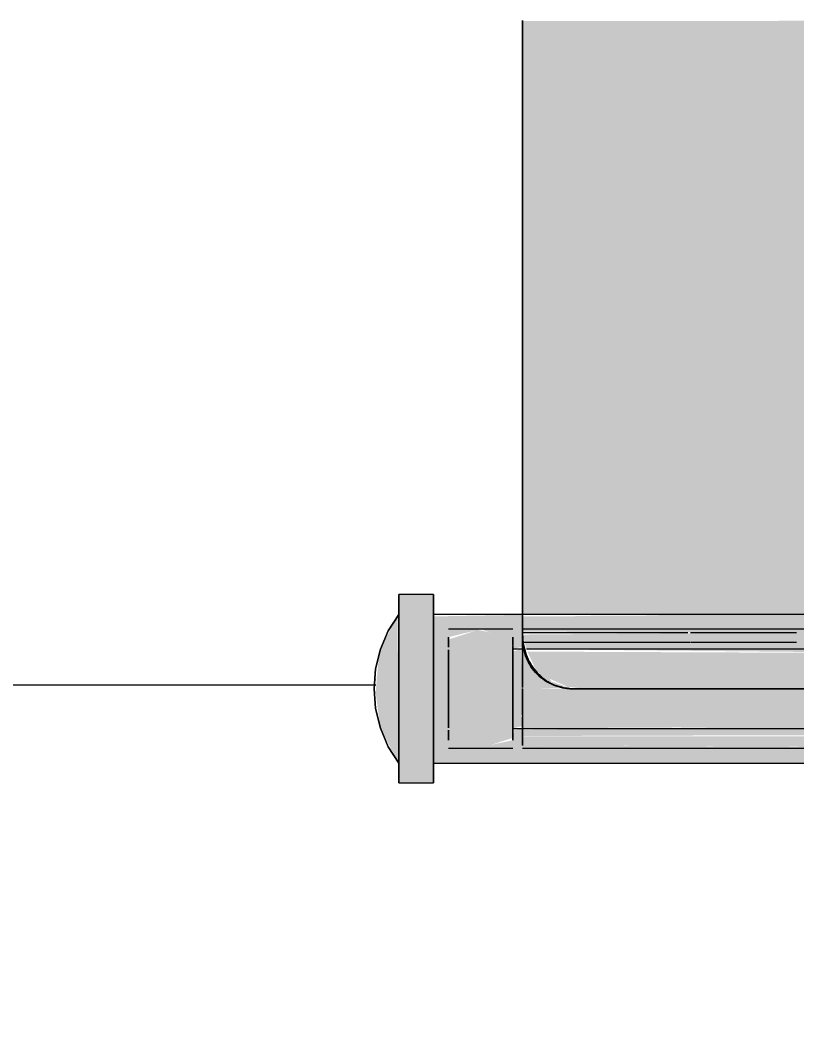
# Model space of a CAD drawing. Header units: millimetres. Extents: x 0 to 98412, y -2706 to 7916.
# Drawn here: x 71174.8 to 71253.2, y 564.6 to 667.5 of the extents above; entities that cross this region are included whole.
import ezdxf

# ---------------------------------------------------------------- set-up
doc = ezdxf.new("R2010")
doc.units = ezdxf.units.MM
for name, color, linetype, lineweight in [('0-1', 7, 'Continuous', 9), ('A-ANNO-DIMS', 7, 'Continuous', 9), ('A-ANNO-DIMS-25', 7, 'Continuous', 9), ('A-WALL-PATT', 7, 'Continuous', 9), ('P-SANR-FIXT', 7, 'Continuous', 9)]:
    doc.layers.add(name, color=color, linetype=linetype, lineweight=lineweight)
doc.layers.add('0-2', color=7, linetype='Continuous', lineweight=9, transparency=0.7)
doc.styles.add('ISOCPEUR_1', font='isocpeur.ttf', dxfattribs={"width": 0.9, "height": 62.5})
doc.dimstyles.new('ISO-2_5_0_9К_БОЛЬШОЙ_округление', dxfattribs={"dimscale": 304.8, "dimtxt": 62.248823, "dimasz": 0.123031, "dimexe": 0.098425, "dimexo": 0, "dimgap": 0, "dimtad": 1, "dimdec": 0, "dimrnd": 10, "dimzin": 0, "dimdsep": 46, "dimtxsty": 'ISOCPEUR_1', "dimblk1": 'OBLIQUE', "dimblk2": 'OBLIQUE', "dimsah": 1, "dimcen": 0.09, "dimdle": 0.098425, "dimazin": 0, "dimtfac": 1, "dimtdec": 4, "dimtix": 1, "dimtmove": 0, "dimatfit": 3, "dimfxl": 1, "dimtvp": 1, "dimtolj": 1, "dimtzin": 0, "dimarcsym": 2})

# ---------------------------------------------------------------- blocks, each defined once
blk = doc.blocks.new('Sanitary_Toilet-Accessories_Gessi_Wall-mounted-paper-roll-holder-65449 - Chrome-30916167-Развертка 1_13-1')
at = {"layer": '0-2'}
for points in [[(67773.96, 666.4), (67844.5, 666.44), (67844.5, 667.44), (67725.5, 667.4), (67725.5, 666.44), (67762.25, 666.4)], [(67759.18, 607.3), (67832.83, 607.5), (67833.95, 610.21), (67836.56, 614.21), (67839.46, 617.12), (67841.77, 618.81), (67844.5, 620.68), (67844.5, 666.44), (67725.5, 666.44), (67725.5, 607.46), (67755.93, 607.31)], [(67714.45, 590.5), (67716.5, 590.5), (67716.5, 609.5), (67713, 609.5), (67713, 590.5), (67714.05, 590.5)], [(67713, 592.49), (67712.87, 607.3), (67711.33, 604.42), (67710.94, 602.77), (67710.66, 599.64), (67711.15, 595.99), (67712.87, 592.7), (67712.99, 592.5)], [(67716.5, 600), (67718, 600), (67718, 605.2), (67721.25, 606), (67724.5, 604.95), (67724.5, 604), (67725.5, 604.24), (67725.5, 607.46), (67716.5, 607.3), (67716.5, 601.94)], [(67759.29, 605.64), (67832.25, 605.76), (67832.6, 607.48), (67828.16, 607.48), (67742.43, 607.38), (67725.5, 607.3), (67725.5, 605.76), (67759.18, 605.64)], [(67720.44, 600), (67724.5, 600), (67724.5, 605.2), (67720.99, 605.94), (67718, 604.96), (67718, 600), (67720.06, 600)], [(67777.99, 603.48), (67808.12, 603.93), (67831.86, 603.94), (67831.95, 605.71), (67750.44, 605.66), (67725.5, 605.47), (67725.89, 603.99), (67777.81, 603.48)], [(67725.5, 600), (67725.31, 603.99), (67724.5, 603.75), (67724.5, 600)], [(67710.5, 600), (67710.73, 601.22), (67710.54, 600.28)], [(67716.5, 592.5), (67803.13, 592.63), (67832, 592.75), (67831.78, 594.14), (67794.81, 594), (67725.5, 594.28), (67725.5, 596.01), (67724.5, 595.76), (67724.5, 594.8), (67720.99, 594.06), (67718, 595.04), (67718, 600), (67716.5, 600), (67716.5, 592.7)], [(67721.25, 594), (67724.5, 595.04), (67724.5, 600), (67718, 600), (67718, 594.8), (67721.25, 594)], [(67724.5, 596), (67725.5, 596.25), (67725.5, 600), (67724.5, 600), (67724.5, 596.1)], [(67800.68, 596), (67831.77, 596.56), (67831.4, 600), (67725.5, 600), (67725.5, 596.01), (67786.4, 596.33), (67797.87, 596.06)], [(67725.5, 595.23), (67832, 595.55), (67831.78, 596.16), (67806.73, 596.06), (67792.9, 596.18), (67770.06, 596.44), (67725.5, 595.84)], [(67803.13, 594), (67832.33, 594.16), (67831.78, 595.24), (67725.5, 595.2), (67725.5, 594.28), (67797.31, 594)]]:
    blk.add_hatch(color=256, dxfattribs=at).paths.add_polyline_path(points)
h = blk.add_hatch(color=256, dxfattribs=at)
h.paths.add_polyline_path([(67806.54, 600), (67831.5, 600.13), (67831.5, 603.84), (67806.73, 603.94), (67793.99, 603.85), (67770.25, 603.56), (67725.98, 603.75), (67726.94, 601.67), (67728.59, 600.38), (67731.71, 600), (67804.17, 600)])
h.paths.add_polyline_path([(67730.5, 600), (67728.51, 600.46), (67728.26, 601), (67730.21, 600.13)])
h.paths.add_polyline_path([(67841.14, 600.73), (67841.21, 601.08), (67841.15, 600.78)])
h.paths.add_polyline_path([(67726.77, 601.67), (67725.8, 603.51), (67726.26, 602.48), (67726.6, 601.94)])
h = blk.add_hatch(color=256, dxfattribs=at)
h.paths.add_polyline_path([(67726.77, 601.67), (67726.75, 601.94), (67726.67, 601.94)])
h.paths.add_polyline_path([(67726.89, 600), (67729.84, 600.13), (67728.46, 600.47), (67726.6, 601.94), (67725.75, 603.75), (67725.5, 603.65), (67725.5, 600), (67726.77, 600)])
h.paths.add_polyline_path([(67840.99, 600), (67841.05, 600.25), (67841, 600.02)])
h = blk.add_hatch(color=256, dxfattribs=at)
h.paths.add_polyline_path([(67730.5, 600), (67727.95, 600.89), (67728.51, 600.46), (67729.93, 600.13)])
h.paths.add_polyline_path([(67841.06, 600.36), (67841.07, 600.36), (67841.14, 600.73)])
at = {"layer": '0-1'}
for p, q in [((67716.5, 609.5), (67713, 609.5)), ((67725.5, 607.5), (67716.5, 607.5)), ((67832, 607.5), (67725.5, 607.5)), ((67724.5, 606), (67718, 606)), ((67844.5, 606), (67725.5, 606)), ((67725.5, 604), (67724.5, 604)), ((67786.9, 604), (67725.88, 604)), ((67724.5, 596), (67725.5, 596)), ((67725.5, 596), (67793.57, 596)), ((67718, 594), (67724.5, 594)), ((67725.5, 594), (67838.54, 594)), ((67716.5, 592.5), (67832, 592.5)), ((67713, 590.5), (67716.5, 590.5))]:
    blk.add_line(p, q, dxfattribs=at)
at = {"layer": '0-1', "flags": 128}
for points in [[(67713, 607.51), (67711.94, 605.85), (67711.14, 603.99), (67710.66, 602.01), (67710.5, 600)], [(67710.5, 600), (67710.66, 602.01), (67711.14, 603.99), (67711.94, 605.85), (67713, 607.51)], [(67710.5, 600), (67710.66, 597.99), (67711.14, 596.01), (67711.94, 594.15), (67713, 592.49)], [(67713, 592.49), (67711.94, 594.15), (67711.14, 596.01), (67710.66, 597.99), (67710.5, 600)]]:
    blk.add_lwpolyline(points, dxfattribs=at)
at = {"layer": 'P-SANR-FIXT'}
for p, q in [((67725.5, 667.45), (67725.5, 666.61)), ((67725.5, 666.69), (67725.5, 667.45)), ((67725.5, 666.74), (67725.5, 667.44)), ((67725.5, 667.44), (67725.5, 605.47)), ((67725.5, 612.83), (67725.5, 666.74)), ((67725.5, 665.55), (67725.5, 666.62)), ((67725.5, 666.61), (67725.5, 665.74)), ((67725.5, 664.76), (67725.5, 666.28)), ((67725.5, 666.28), (67725.5, 605.5)), ((67725.5, 665.74), (67725.5, 658.38)), ((67725.5, 663.2), (67725.5, 665.55)), ((67725.5, 662.66), (67725.5, 664.76)), ((67725.5, 660.43), (67725.5, 663.2)), ((67725.5, 660.7), (67725.5, 662.66)), ((67725.5, 656.77), (67725.5, 660.7)), ((67725.5, 657.61), (67725.5, 660.43)), ((67725.5, 658.09), (67725.5, 646.84)), ((67725.5, 650.31), (67725.5, 657.61)), ((67725.5, 654.41), (67725.5, 656.77)), ((67725.5, 636.16), (67725.5, 654.41)), ((67725.5, 640.81), (67725.5, 650.18)), ((67725.5, 646.84), (67725.5, 636.77)), ((67725.5, 637.64), (67725.5, 640.81)), ((67725.5, 630.23), (67725.5, 637.64)), ((67725.5, 636.72), (67725.5, 608.05)), ((67725.5, 633.18), (67725.5, 636.16)), ((67725.5, 625.34), (67725.5, 633.18)), ((67725.5, 624.56), (67725.5, 630.23)), ((67725.5, 624.87), (67725.5, 625.34)), ((67725.5, 618.16), (67725.5, 624.87)), ((67725.5, 618.24), (67725.5, 624.56)), ((67725.5, 605), (67725.5, 618.24)), ((67725.5, 618.17), (67725.5, 607.49)), ((67725.5, 613.11), (67725.5, 618.16)), ((67725.5, 605.47), (67725.5, 617.97)), ((67725.5, 612.67), (67725.5, 613.11)), ((67725.5, 608.05), (67725.5, 612.67)), ((67725.5, 607.49), (67725.5, 612.64)), ((67713, 609.5), (67713, 607.67)), ((67713, 590.5), (67713, 609.5)), ((67716.5, 609.5), (67716.5, 590.5)), ((67716.5, 607.66), (67716.5, 609.5)), ((67725.5, 607.47), (67725.5, 608.05)), ((67725.5, 608.05), (67725.5, 607.47)), ((67713, 607.67), (67713, 592.33)), ((67713, 592.49), (67713, 607.51)), ((67713, 596.25), (67713, 607.51)), ((67716.5, 604.75), (67716.5, 607.66)), ((67716.5, 607.5), (67716.5, 606.5)), ((67716.5, 600), (67716.5, 607.5)), ((67725.5, 606.95), (67725.5, 607.49)), ((67725.5, 607.49), (67725.5, 606.95)), ((67725.5, 606.69), (67725.5, 607.2)), ((67725.5, 607.2), (67725.5, 606.69)), ((67716.5, 606.5), (67716.5, 600)), ((67725.5, 606.22), (67725.5, 606.69)), ((67725.5, 606.69), (67725.5, 606.22)), ((67725.5, 606.22), (67725.5, 606.68)), ((67725.5, 606.68), (67725.5, 606.22)), ((67725.5, 605.79), (67725.5, 606.21)), ((67725.5, 606.21), (67725.5, 605.79)), ((67725.5, 606), (67725.5, 605.76)), ((67725.5, 604.5), (67725.5, 605.91)), ((67725.5, 605.91), (67725.5, 604.5)), ((67718, 605.2), (67718, 604.18)), ((67718, 604.18), (67718, 605.2)), ((67724.5, 604.43), (67724.5, 605.2)), ((67724.5, 605.2), (67724.5, 604.43)), ((67742.17, 605.64), (67725.5, 605.64)), ((67725.5, 605.59), (67725.5, 604.33)), ((67725.5, 604.18), (67725.5, 605.5)), ((67725.5, 605.5), (67725.5, 604.18)), ((67725.5, 605.5), (67725.5, 605)), ((67725.5, 604.7), (67725.5, 605.47)), ((67753.14, 605.64), (67742.43, 605.64)), ((67716.5, 592.34), (67716.5, 604.75)), ((67718, 603.94), (67718, 600)), ((67718, 600), (67718, 603.94)), ((67724.5, 604.41), (67724.5, 600)), ((67724.5, 603.24), (67724.5, 604.33)), ((67724.5, 604), (67724.5, 602.83)), ((67724.5, 602.83), (67724.5, 604)), ((67725.5, 604.62), (67725.5, 604.7)), ((67725.5, 600.15), (67725.5, 604.6)), ((67725.5, 604.31), (67725.5, 600.13)), ((67725.5, 603.1), (67725.5, 604.31)), ((67725.5, 604.31), (67725.5, 603.1)), ((67725.5, 602.88), (67725.5, 604.01)), ((67725.5, 604.01), (67725.5, 602.88)), ((67725.64, 604.7), (67742.36, 604.7)), ((67742.43, 604.7), (67753.14, 604.7)), ((67724.5, 600), (67724.5, 603.12)), ((67725.5, 602.1), (67725.5, 602.79)), ((67725.5, 602.79), (67725.5, 600.14)), ((67724.5, 602.73), (67724.5, 600)), ((67724.5, 600), (67724.5, 602.73)), ((67725.5, 600.13), (67725.5, 602.6)), ((67725.5, 602.6), (67725.5, 600.13)), ((67725.5, 600.14), (67725.5, 602.1)), ((67716.5, 600), (67716.5, 592.5)), ((67716.5, 592.5), (67716.5, 600)), ((67718, 596.06), (67718, 600)), ((67718, 600), (67718, 596.06)), ((67724.5, 600), (67724.5, 596.88)), ((67724.5, 595.59), (67724.5, 600)), ((67724.5, 600), (67724.5, 597.27)), ((67724.5, 597.27), (67724.5, 600)), ((67725.5, 597.39), (67725.5, 600.01)), ((67725.5, 597.33), (67725.5, 600)), ((67725.5, 600), (67725.5, 596.84)), ((67725.5, 599.99), (67725.5, 596.56)), ((67724.5, 597.17), (67724.5, 596)), ((67724.5, 596), (67724.5, 597.17)), ((67724.5, 596.76), (67724.5, 595.67)), ((67725.5, 595.37), (67725.5, 597.13)), ((67725.5, 596.54), (67725.5, 597.06)), ((67713, 592.49), (67713, 596.25)), ((67718, 594.8), (67718, 595.82)), ((67718, 595.82), (67718, 594.8)), ((67725.5, 596.56), (67725.5, 595.66)), ((67725.5, 596.55), (67725.5, 595.64)), ((67725.5, 595.87), (67725.5, 596.45)), ((67725.5, 594.99), (67725.5, 595.65)), ((67725.5, 595.64), (67725.5, 594.28)), ((67724.5, 595.57), (67724.5, 594.8)), ((67724.5, 594.8), (67724.5, 595.57)), ((67725.5, 595.53), (67725.5, 595.35)), ((67725.5, 594.3), (67725.5, 594.99)), ((67713, 592.33), (67713, 590.5)), ((67716.5, 590.5), (67716.5, 592.34))]:
    blk.add_line(p, q, dxfattribs=at)
at = {"layer": 'P-SANR-FIXT', "flags": 128}
for points in [[(67730.5, 600), (67785, 600), (67839.5, 600)], [(67839.5, 600), (67785, 600), (67730.5, 600)]]:
    blk.add_lwpolyline(points, dxfattribs=at)
at = {"layer": 'P-SANR-FIXT'}
for points, knots in [([(67725.5, 605.47), (67725.51, 604.76), (67725.74, 603.44), (67726.53, 602.06), (67727.24, 601.33), (67727.77, 600.88), (67728.36, 600.51), (67728.97, 600.26), (67729.62, 600.08), (67730.14, 600.01), (67730.5, 600)], [0, 0, 0, 0, 0.25, 0.5, 0.5625, 0.625, 0.75, 0.8125, 0.875, 1, 1, 1, 1]), ([(67725.5, 605), (67725.5, 604.35), (67725.72, 603.23), (67726.29, 602.26), (67726.58, 601.89)], [0, 0, 0, 0, 0.25, 0.426902, 0.426902, 0.426902, 0.426902]), ([(67728.5, 600.46), (67728.21, 600.6), (67727.79, 600.84), (67727.34, 601.23), (67727.15, 601.42), (67727.08, 601.5)], [0.25, 0.25, 0.25, 0.25, 0.375, 0.4375, 0.4790254, 0.4790254, 0.4790254, 0.4790254])]:
    blk.add_open_spline(points, degree=3, knots=knots, dxfattribs=at)
for points in [[(67725.58, 604.45), (67725.52, 604.79), (67725.5, 605.13), (67725.5, 605.47)], [(67730.5, 600), (67729.85, 600), (67728.54, 600.26), (67726.87, 601.37), (67725.76, 603.04), (67725.5, 604.35), (67725.5, 605)], [(67725.85, 603.47), (67725.79, 603.64), (67725.69, 603.96), (67725.61, 604.29), (67725.58, 604.45)], [(67726.42, 602.35), (67726.19, 602.71), (67726, 603.1), (67725.85, 603.47)], [(67726.74, 601.9), (67726.63, 602.04), (67726.52, 602.2), (67726.42, 602.35)], [(67726.96, 601.47), (67727.43, 601), (67727.98, 600.63), (67728.59, 600.38)], [(67730.5, 600), (67730.13, 600.02), (67729.42, 600.12), (67728.79, 600.33), (67728.5, 600.46)], [(67728.59, 600.38), (67729.19, 600.13), (67729.85, 600), (67730.5, 600)]]:
    blk.add_open_spline(points, degree=3, dxfattribs=at)
blk = doc.blocks.new('DIMBLOCK3-Развертка 1_13-1')
at = {"layer": 'A-ANNO-DIMS-25', "lineweight": 20}
for p, q in [((72194.15, 1800), (72175.4, 1818.75)), ((72194.15, 1800), (72212.9, 1781.25)), ((72194.15, 0), (72175.4, 18.75)), ((72194.15, 0), (72212.9, -18.75))]:
    blk.add_line(p, q, dxfattribs=at)
at = {"layer": 'A-ANNO-DIMS-25'}
for p, q in [((70582.54, 1800), (72224.15, 1800)), ((72194.15, 1800), (70582.54, 1800)), ((72194.15, 1800), (72194.15, -30)), ((70557.43, 0), (72224.15, 0)), ((72194.15, 0), (70557.43, 0))]:
    blk.add_line(p, q, dxfattribs=at)
at = {"layer": 'A-ANNO-DIMS-25', "color": 0, "insert": (72112.5, 826.38), "char_height": 62.5, "width": 176.6909, "attachment_point": 1, "rotation": 90, "line_spacing_factor": 1.149209, "style": 'ISOCPEUR_1'}
blk.add_mtext('1800', dxfattribs=at)
blk = doc.blocks.new('_Oblique')
at = {"color": 0, "linetype": 'ByBlock', "lineweight": -2}
blk.add_line((-0.5, -0.5), (0.5, 0.5), dxfattribs=at)
blk = doc.blocks.new('DIMBLOCK8-Развертка 1_13-1')
at = {"layer": 'A-ANNO-DIMS-25'}
for p, q in [((72194.15, 1830), (72194.15, -30)), ((70560.04, 1800), (72224.15, 1800)), ((72194.15, 1800), (70560.04, 1800)), ((70549.04, 0), (72224.15, 0)), ((72194.15, 0), (70549.04, 0))]:
    blk.add_line(p, q, dxfattribs=at)
at = {"layer": 'A-ANNO-DIMS-25', "lineweight": 20}
for p, q in [((72194.15, 1800), (72175.4, 1818.75)), ((72194.15, 1800), (72212.9, 1781.25)), ((72194.15, 0), (72175.4, 18.75)), ((72194.15, 0), (72212.9, -18.75))]:
    blk.add_line(p, q, dxfattribs=at)
at = {"layer": 'A-ANNO-DIMS-25', "color": 0, "insert": (72112.5, 826.38), "char_height": 62.5, "width": 176.6909, "attachment_point": 1, "rotation": 90, "line_spacing_factor": 1.149209, "style": 'ISOCPEUR_1'}
blk.add_mtext('1800', dxfattribs=at)

msp = doc.modelspace()

# ---------------------------------------------------------------- hatches: boundary and pattern name
at = {"layer": 'A-WALL-PATT'}
h = msp.add_hatch(dxfattribs=at)
h.set_pattern_fill('FP_15', color=256, style=0, pattern_type=2)
h.set_pattern_definition([(90, (71749.04, 0), (-600, 4e-14), []), (180, (71749.04, 0), (-7e-14, -600), [])])
h.paths.add_polyline_path([(71149.04, 0), (71854.04, 0), (71854.04, 1800), (70560.04, 1800), (70560.04, 600), (71149.04, 600), (71149.04, 237.68)])
h.paths.add_polyline_path([(71354.04, 577.5), (71347.35, 578.53), (71347.09, 578.6), (71343.83, 579.95), (71340.13, 582.32), (71338.13, 584.09), (71335.27, 587.63), (71333.06, 591.87), (71332.64, 592.5), (71216.54, 592.46), (71216.54, 590.5), (71213.04, 590.5), (71212.91, 592.7), (71211.37, 595.58), (71210.9, 597.33), (71210.67, 600.94), (71211.37, 604.42), (71212.91, 607.3), (71213.04, 607.73), (71213.04, 609.5), (71216.54, 609.5), (71216.54, 607.5), (71225.54, 607.5), (71225.54, 667.44), (71344.54, 667.4), (71344.54, 620.34), (71348.79, 621.88), (71354.04, 622.5), (71360.74, 621.47), (71361, 621.4), (71364.26, 620.05), (71368.59, 617.12), (71371.07, 614.6), (71372.82, 612.37), (71375.02, 608.13), (71375.5, 606.7), (71376.39, 601.94), (71376.53, 599.23), (71375.79, 594.24), (71375.44, 593.05), (71374.09, 589.79), (71371.07, 585.33), (71369.66, 583.83), (71366.42, 581.28), (71364.13, 579.9), (71359.3, 578.12)])

# ---------------------------------------------------------------- block references
at = {"layer": 'P-SANR-FIXT'}
msp.add_blockref('Sanitary_Toilet-Accessories_Gessi_Wall-mounted-paper-roll-holder-65449 - Chrome-30916167-Развертка 1_13-1', (3500.04, 0), dxfattribs=at)

# ---------------------------------------------------------------- dimensions: what is measured, and where the dimension line sits
at = {"layer": 'A-ANNO-DIMS'}
for p1, p2, override, picture in [((70560.04, 1800), (70549.04, 0), {"dimpost": '<>', "dimfxl": 1800.033611}, 'DIMBLOCK8-Развертка 1_13-1'), ((70582.54, 1800), (70557.43, 0), {"dimpost": '<>', "dimfxl": 1800.175179}, 'DIMBLOCK3-Развертка 1_13-1')]:
    dim = msp.add_linear_dim(base=(72194.15, 0), p1=p1, p2=p2, angle=90, dimstyle='ISO-2_5_0_9К_БОЛЬШОЙ_округление', override=override, dxfattribs=at)
    dim.commit()
    dim.dimension.update_dxf_attribs({"geometry": picture, "text_midpoint": (72162.9, 900)})

doc.saveas('drawing.dxf')
